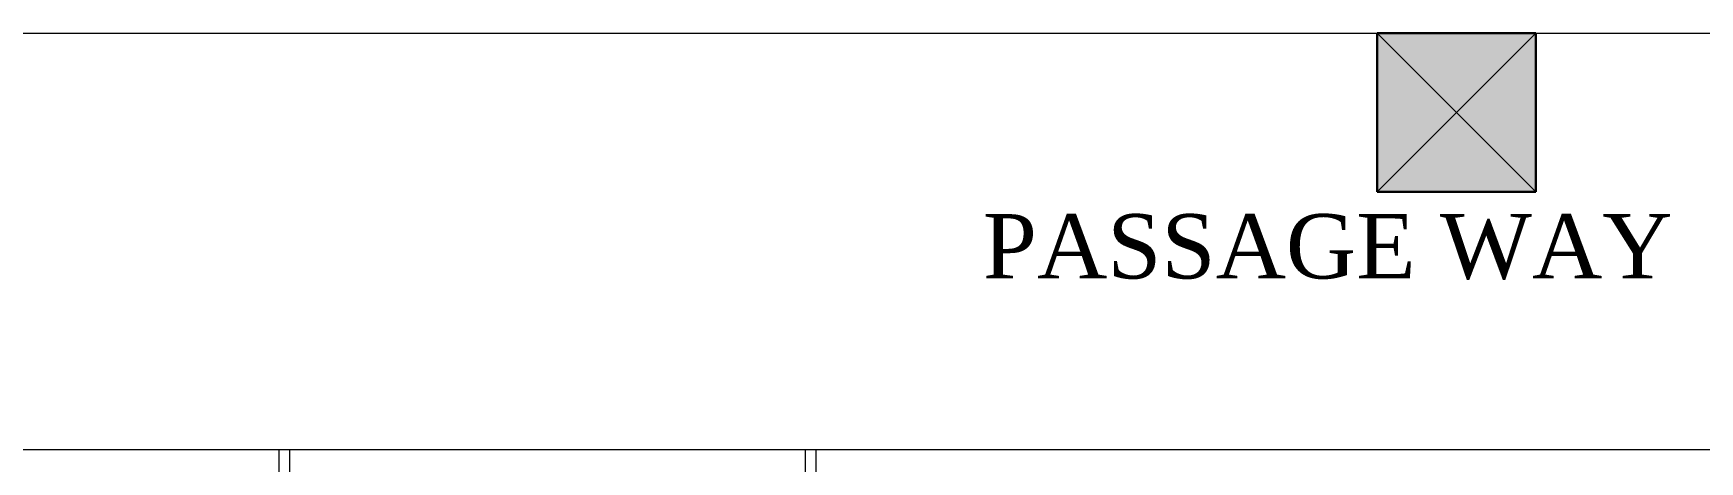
# Model space of a CAD drawing. Header units: inches. Extents: x 327481 to 195042051, y -335014 to 44773228.
# Drawn here: x 361761.2 to 362071.4, y -328377.1 to -328297.2 of the extents above; entities that cross this region are included whole.
import ezdxf

# ---------------------------------------------------------------- set-up
doc = ezdxf.new("R2010")
doc.units = ezdxf.units.IN
doc.header["$MEASUREMENT"] = 0
for name, color, linetype in [('center', 146, 'Continuous'), ('PARTITION', 174, 'Continuous'), ('PATHWAY', 19, 'Continuous')]:
    doc.layers.add(name, color=color, linetype=linetype)
for name, color, linetype, lineweight in [('column 1', 146, 'Continuous', 30), ('furniture', 251, 'Continuous', 13), ('TEXT', 7, 'Continuous', 0)]:
    doc.layers.add(name, color=color, linetype=linetype, lineweight=lineweight)
doc.styles.get("Standard").update_dxf_attribs({"font": 'times.ttf', "height": 12})

# ---------------------------------------------------------------- blocks, each defined once
blk = doc.blocks.new('COLUMN1')
at = {"layer": 'column 1'}
h = blk.add_hatch(color=256, dxfattribs=at)
h.paths.add_polyline_path([(1, 1), (0, 1), (0.5, 0.5)])
h.paths.add_polyline_path([(1, 1), (0.5, 0.5), (1, 0)])
h.paths.add_polyline_path([(0.5, 0.5), (0, 0), (1, 0)])
h.paths.add_polyline_path([(0.5, 0.5), (0, 1), (0, 0)])
at = {"layer": 'column 1', "lineweight": 0, "ltscale": 0.3}
for p, q in [((0, 1), (1, 0)), ((0, 0), (1, 1))]:
    blk.add_line(p, q, dxfattribs=at)
at = {"layer": 'column 1', "ltscale": 0.3}
for p, q in [((1, 1), (0, 1)), ((0, 1), (0, 0)), ((1, 0), (1, 1)), ((0, 0), (1, 0))]:
    blk.add_line(p, q, dxfattribs=at)

msp = doc.modelspace()

# ---------------------------------------------------------------- linework, layer by layer
at = {"layer": 'furniture'}
for p, q in [((362040.954, -328326.784), (362040.954, -328322.784)), ((362015.411, -328326.784), (362011.411, -328326.784))]:
    msp.add_line(p, q, dxfattribs=at)
at = {"layer": 'PARTITION', "lineweight": 0}
for p, q in [((361806.998, -328632.067), (361806.998, -328374.784)), ((361808.998, -328632.067), (361808.998, -328374.784)), ((361904.998, -328632.067), (361904.998, -328374.784)), ((361906.998, -328632.067), (361906.998, -328374.784))]:
    msp.add_line(p, q, dxfattribs=at)
at = {"layer": 'PATHWAY', "lineweight": 0}
for p, q in [((361754.128, -328297.241), (362267.454, -328297.241)), ((361754.128, -328374.784), (362296.998, -328374.784))]:
    msp.add_line(p, q, dxfattribs=at)

# ---------------------------------------------------------------- block references
at = {"layer": 'center', "xscale": 29.5434782608645, "yscale": 29.5434782608645, "zscale": 39.3913043478359, "rotation": 90}
msp.add_blockref('COLUMN1', (362040.954, -328326.784), dxfattribs=at)

# ---------------------------------------------------------------- texts
at = {"layer": 'TEXT', "color": 0, "insert": (361910.655, -328310.914), "char_height": 12, "width": 178.42134, "attachment_point": 1}
msp.add_mtext('\\P{\\W6.03372; }PASSAGE WAY', dxfattribs=at)

doc.saveas('drawing.dxf')
